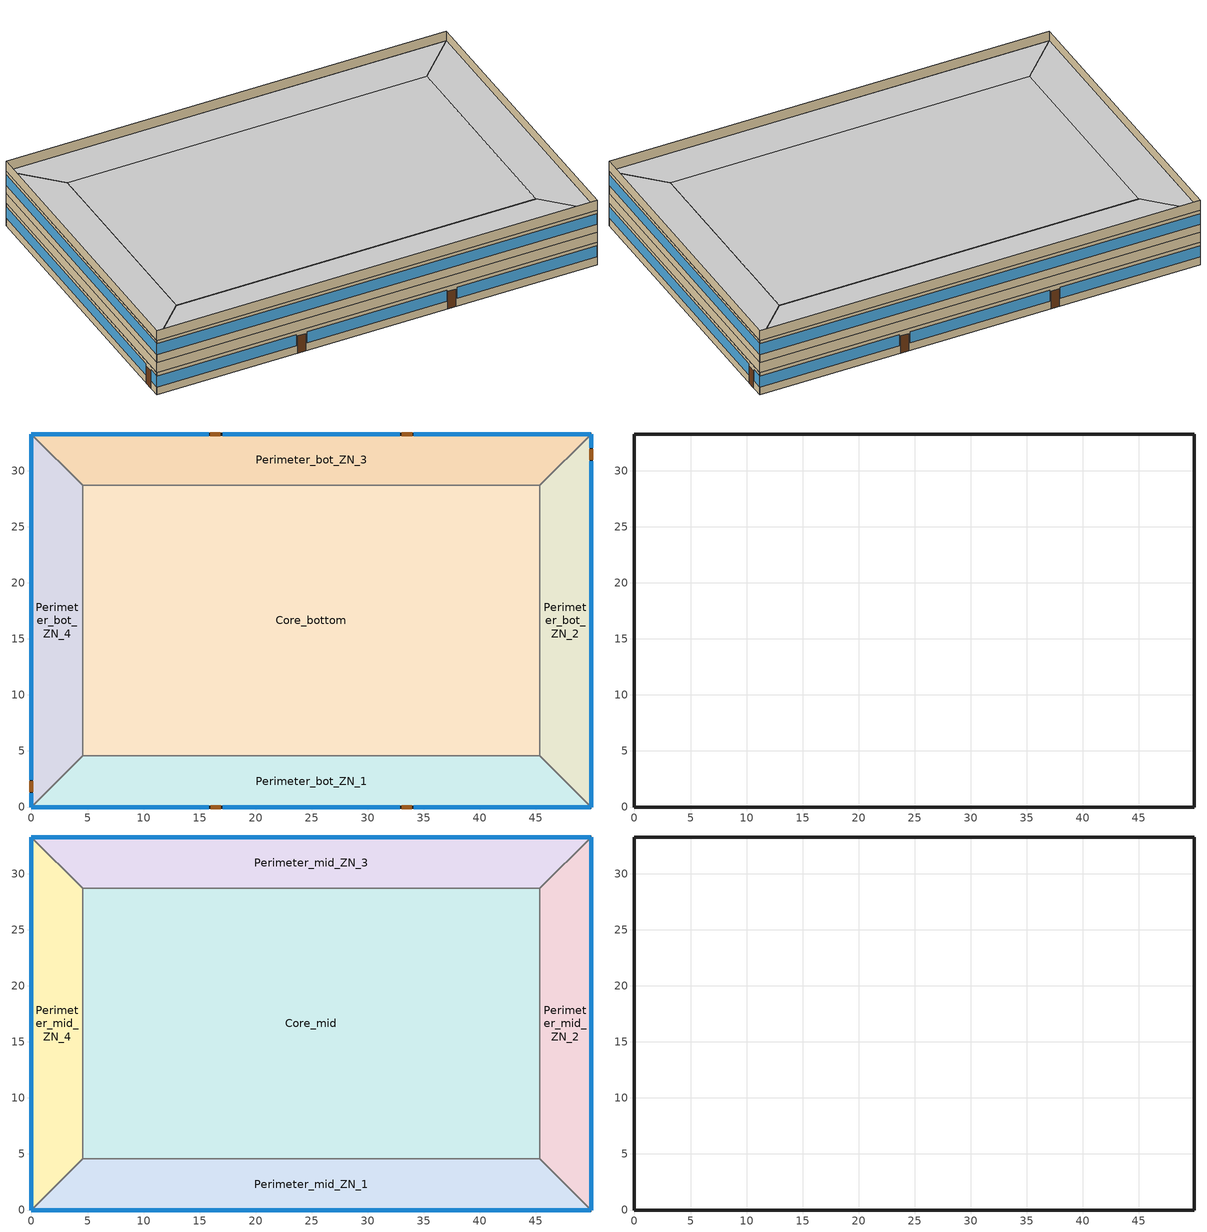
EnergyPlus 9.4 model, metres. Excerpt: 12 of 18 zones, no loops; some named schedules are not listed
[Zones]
Perimeter_bot_ZN_1
 floor ground (ext_slab_8in_with_carpet): 0,0 4.57,4.57 45.34,4.57 49.91,0 z0
 wall outside (nonres_ext_wall_rad): 0,0 49.91,0 z0:2.74
 wall to Perimeter_bot_ZN_2 (int_wall): 49.91,0 45.34,4.57 z0:2.74
 window (Window_U_0.51_SHGC_0.25): 0,0 15.82,0 / 17.04,0 32.87,0 / 34.09,0 49.91,0 z0.95:2.33
 door (Swinging Door_con): 15.98,0 16.9,0 / 33.01,0 33.93,0 z0:2.13
 ceiling to FirstFloor_Plenum (DropCeiling): 49.91,0 45.34,4.57 4.57,4.57 0,0 z2.74
Perimeter_bot_ZN_2
 floor ground (ext_slab_8in_with_carpet): 49.91,0 45.34,4.57 45.34,28.7 49.91,33.27 z0
 wall outside (nonres_ext_wall_rad): 49.91,0 49.91,33.27 z0:2.74
 wall to Perimeter_bot_ZN_3 (int_wall): 49.91,33.27 45.34,28.7 z0:2.74
 window (Window_U_0.51_SHGC_0.25): 49.91,0 49.91,30.84 / 49.91,32.05 49.91,33.27 z0.97:2.33
 door (Swinging Door_con): 49.91,30.99 49.91,31.9 z0:2.13
 ceiling to FirstFloor_Plenum (DropCeiling): 49.91,33.27 45.34,28.7 45.34,4.57 49.91,0 z2.74
Perimeter_bot_ZN_3
 floor ground (ext_slab_8in_with_carpet): 49.91,33.27 45.34,28.7 4.57,28.7 0,33.27 z0
 wall outside (nonres_ext_wall_rad): 49.91,33.27 0,33.27 z0:2.74
 wall to Perimeter_bot_ZN_4 (int_wall): 0,33.27 4.57,28.7 z0:2.74
 window (Window_U_0.51_SHGC_0.25): 49.91,33.27 34.09,33.27 / 32.87,33.27 17.04,33.27 / 15.82,33.27 0,33.27 z0.95:2.33
 door (Swinging Door_con): 33.94,33.27 33.03,33.27 / 16.84,33.27 15.93,33.27 z0:2.13
 ceiling to FirstFloor_Plenum (DropCeiling): 0,33.27 4.57,28.7 45.34,28.7 49.91,33.27 z2.74
Perimeter_bot_ZN_4
 floor ground (ext_slab_8in_with_carpet): 0,33.27 4.57,28.7 4.57,4.57 0,0 z0
 wall outside (nonres_ext_wall_rad): 0,33.27 0,0 z0:2.74
 wall to Perimeter_bot_ZN_1 (int_wall): 0,0 4.57,4.57 z0:2.74
 window (Window_U_0.51_SHGC_0.25): 0,33.27 0,2.44 / 0,1.22 0,0 z0.97:2.33
 door (Swinging Door_con): 0,2.28 0,1.37 z0:2.13
 ceiling to FirstFloor_Plenum (DropCeiling): 0,0 4.57,4.57 4.57,28.7 0,33.27 z2.74
Core_bottom
 floor ground (ext_slab_8in_with_carpet_rad): 45.34,28.7 45.34,4.57 4.57,4.57 4.57,28.7 z0
 wall to Perimeter_bot_ZN_1 (int_wall): 4.57,4.57 45.34,4.57 z0:2.74
 wall to Perimeter_bot_ZN_2 (int_wall): 45.34,4.57 45.34,28.7 z0:2.74
 wall to Perimeter_bot_ZN_3 (int_wall): 45.34,28.7 4.57,28.7 z0:2.74
 wall to Perimeter_bot_ZN_4 (int_wall): 4.57,28.7 4.57,4.57 z0:2.74
 ceiling to FirstFloor_Plenum (DropCeiling): 4.57,28.7 4.57,4.57 45.34,4.57 45.34,28.7 z2.74
FirstFloor_Plenum
 wall outside (nonres_ext_wall): 49.91,33.27 0,33.27 0,0 49.91,0 49.91,33.27 z2.74:3.96
Perimeter_mid_ZN_1
 floor to FirstFloor_Plenum (int_slab_floor): 0,0 4.57,4.57 45.34,4.57 49.91,0 z3.96
 wall outside (nonres_ext_wall_rad): 0,0 49.91,0 z3.96:6.71
 wall to Perimeter_mid_ZN_2 (int_wall): 49.91,0 45.34,4.57 z3.96:6.71
 window (Window_U_0.51_SHGC_0.25): 0,0 49.91,0 z4.98:6.29
 ceiling to MidFloor_Plenum (DropCeiling): 49.91,0 45.34,4.57 4.57,4.57 0,0 z6.71
Perimeter_mid_ZN_2
 floor to FirstFloor_Plenum (int_slab_floor): 49.91,0 45.34,4.57 45.34,28.7 49.91,33.27 z3.96
 wall outside (nonres_ext_wall_rad): 49.91,0 49.91,33.27 z3.96:6.71
 wall to Perimeter_mid_ZN_3 (int_wall): 49.91,33.27 45.34,28.7 z3.96:6.71
 window (Window_U_0.51_SHGC_0.25): 49.91,0 49.91,33.27 z4.98:6.29
 ceiling to MidFloor_Plenum (DropCeiling): 49.91,33.27 45.34,28.7 45.34,4.57 49.91,0 z6.71
Perimeter_mid_ZN_3
 floor to FirstFloor_Plenum (int_slab_floor): 49.91,33.27 45.34,28.7 4.57,28.7 0,33.27 z3.96
 wall outside (nonres_ext_wall_rad): 49.91,33.27 0,33.27 z3.96:6.71
 wall to Perimeter_mid_ZN_4 (int_wall): 0,33.27 4.57,28.7 z3.96:6.71
 window (Window_U_0.51_SHGC_0.25): 49.91,33.27 0,33.27 z4.98:6.29
 ceiling to MidFloor_Plenum (DropCeiling): 0,33.27 4.57,28.7 45.34,28.7 49.91,33.27 z6.71
Perimeter_mid_ZN_4
 floor to FirstFloor_Plenum (int_slab_floor): 0,33.27 4.57,28.7 4.57,4.57 0,0 z3.96
 wall outside (nonres_ext_wall_rad): 0,33.27 0,0 z3.96:6.71
 wall to Perimeter_mid_ZN_1 (int_wall): 0,0 4.57,4.57 z3.96:6.71
 window (Window_U_0.51_SHGC_0.25): 0,33.27 0,0 z4.98:6.29
 ceiling to MidFloor_Plenum (DropCeiling): 0,0 4.57,4.57 4.57,28.7 0,33.27 z6.71
Core_mid
 floor to FirstFloor_Plenum (int_slab_floor_rad): 45.34,28.7 45.34,4.57 4.57,4.57 4.57,28.7 z3.96
 wall to Perimeter_mid_ZN_3 (int_wall): 45.34,28.7 4.57,28.7 z3.96:6.71
 wall to Perimeter_mid_ZN_2 (int_wall): 45.34,4.57 45.34,28.7 z3.96:6.71
 wall to Perimeter_mid_ZN_1 (int_wall): 4.57,4.57 45.34,4.57 z3.96:6.71
 wall to Perimeter_mid_ZN_4 (int_wall): 4.57,28.7 4.57,4.57 z3.96:6.71
 ceiling to MidFloor_Plenum (DropCeiling): 4.57,28.7 4.57,4.57 45.34,4.57 45.34,28.7 z6.71
MidFloor_Plenum
 wall outside (nonres_ext_wall): 49.91,33.27 0,33.27 0,0 49.91,0 49.91,33.27 z6.71:7.92
[Building]
Medium Office: North Axis {deg}=0; Terrain=City; Loads Convergence Tolerance Value {W}=0.04; Temperature Convergence Tolerance Value {deltaC}=0.2; Solar Distribution=FullInteriorAndExterior; Maximum Number of Warmup Days=40; Minimum Number of Warmup Days=6
[Site:Location]
Atlanta-Hartsfield.Jackson.Intl.AP_GA_USA WMO=722190: Latitude {deg}=33.64; Longitude {deg}=-84.43; Time Zone {hr}=-5; Elevation {m}=313
[SizingPeriod:DesignDay] Day of Month=21; Dry-Bulb Temperature Range Modifier Type=DefaultMultipliers; Humidity Condition Type=Wetbulb; Barometric Pressure {Pa}=97621; Rain Indicator=No; Snow Indicator=No; Daylight Saving Time Indicator=No
Name | Month | Day Type | Maximum Dry-Bulb Temperature {C} | Daily Dry-Bulb Temperature Range {deltaC} | Wetbulb or DewPoint at Maximum Dry-Bulb {C} | Wind Speed {m/s} | Wind Direction {deg} | Solar Model Indicator | Sky Clearness | ASHRAE Clear Sky Optical Depth for Beam Irradiance (taub) | ASHRAE Clear Sky Optical Depth for Diffuse Irradiance (taud)
Atlanta-Hartsfield.Jackson.Intl.AP_GA_USA Ann Htg 99.6% Condns DB | 1 | WinterDesignDay | -6.3 | 0 | -6.3 | 5.3 | 320 | ASHRAEClearSky | 0
Atlanta-Hartsfield.Jackson.Intl.AP_GA_USA Ann Clg .4% Condns DB=>MWB | 7 | SummerDesignDay | 34.4 | 9.5 | 23.5 | 4 | 300 | ASHRAETau |  | 0.556 | 1.779
[Site:GroundTemperature:BuildingSurface]
20.52, 20.52, 20.65, 20.74, 20.84, 23.05, 23.45, 23.54, 23.52, 21.25, 20.85, 20.67
[Site:WaterMainsTemperature]
Calculation Method=Correlation; Annual Average Outdoor Air Temperature {C}=16.6; Maximum Difference In Monthly Average Outdoor Air Temperatures {deltaC}=22.5
[Material]
Name | Roughness | Thickness {m} | Conductivity {W/m-K} | Density {kg/m3} | Specific Heat {J/kg-K} | Thermal Absorptance | Solar Absorptance | Visible Absorptance
Std Wood 6inch | MediumSmooth | 0.15 | 0.12 | 540 | 1210 | 0.9 | 0.7 | 0.7
AC02 Acoustic Ceiling | MediumSmooth | 0.0127 | 0.057 | 288 | 1339 | 0.9 | 0.7 | 0.2
F07 25mm stucco | Smooth | 0.0254 | 0.72 | 1856 | 840 | 0.9 | 0.7 | 0.7
G01 13mm gypsum board | Smooth | 0.0127 | 0.16 | 800 | 1090 | 0.9 | 0.7 | 0.5
G01 16mm gypsum board | MediumSmooth | 0.0159 | 0.16 | 800 | 1090
100mm Normalweight concrete floor | MediumRough | 0.1016 | 2.31 | 2322 | 832
200mm Normalweight concrete floor | MediumRough | 0.2032 | 2.31 | 2322 | 832
70mm Normalweight concrete floor | MediumRough | 0.07 | 2.31 | 2322 | 832
30mm Normalweight concrete floor | MediumRough | 0.03 | 2.31 | 2322 | 832
170mm Normalweight concrete floor | MediumRough | 0.17 | 2.31 | 2322 | 832
[Material:NoMass] Thermal Absorptance=0.9; Solar Absorptance=0.7
Name | Roughness | Thermal Resistance {m2-K/W} | Visible Absorptance
Opaque Door panel_con | MediumRough | 0.475964 | 0.7
CP02 CARPET PAD | VeryRough | 0.21648 | 0.8
Nonres_Exterior_Wall_Insulation | MediumSmooth | 1.90342 | 0.7
[WindowMaterial:Glazing] Optical Data Type=SpectralAverage; Infrared Transmittance at Normal Incidence=0; Front Side Infrared Hemispherical Emissivity=0.84
Name | Thickness {m} | Solar Transmittance at Normal Incidence | Front Side Solar Reflectance at Normal Incidence | Back Side Solar Reflectance at Normal Incidence | Visible Transmittance at Normal Incidence | Front Side Visible Reflectance at Normal Incidence | Back Side Visible Reflectance at Normal Incidence | Back Side Infrared Hemispherical Emissivity | Conductivity {W/m-K}
Glass_102_LayerAvg | 0.003048 | 0.833848 | 0.0747638 | 0.0748545 | 0.89926 | 0.082563 | 0.082564 | 0.84 | 1
Glass_1576_LayerAvg | 0.003058 | 0.167637 | 0.303469 | 0.182556 | 0.341994 | 0.128888 | 0.128077 | 0.868 | 0.846
[WindowMaterial:Gas]
Gap_1_W_0_0090: Gas Type=Air; Thickness {m}=0.009
[MaterialProperty:PhaseChangeHysteresis]
G01 16mm gypsum board: Latent Heat during the Entire Phase Change Process {J/kg}=10000; Liquid State Thermal Conductivity {W/m-K}=1.5; Liquid State Density {kg/m3}=2200; Liquid State Specific Heat {J/kg-K}=2000; High Temperature Difference of Melting Curve {deltaC}=1; Peak Melting Temperature {C}=21; Low Temperature Difference of Melting Curve {deltaC}=1; Solid State Thermal Conductivity {W/m-K}=1.8; Solid State Density {kg/m3}=2300; Solid State Specific Heat {J/kg-K}=2000; High Temperature Difference of Freezing Curve {deltaC}=1; Peak Freezing Temperature {C}=18; Low Temperature Difference of Freezing Curve {deltaC}=1
[Construction]
Swinging Door_con: Opaque Door panel_con
InteriorFurnishings: Std Wood 6inch
int_wall: G01 13mm gypsum board, G01 13mm gypsum board
ext_slab_8in_with_carpet: 200mm Normalweight concrete floor, CP02 CARPET PAD
int_slab_floor: 100mm Normalweight concrete floor, CP02 CARPET PAD
nonres_ext_wall: F07 25mm stucco, G01 16mm gypsum board, Nonres_Exterior_Wall_Insulation, G01 16mm gypsum board
Window_U_0.51_SHGC_0.25: Glass_1576_LayerAvg, Gap_1_W_0_0090, Glass_102_LayerAvg
DropCeiling: AC02 Acoustic Ceiling
[Construction:InternalSource]
int_slab_floor_rad: 1, 1, 1, 0.1524, 0, 70mm Normalweight concrete floor, 30mm Normalweight concrete floor, CP02 CARPET PAD
ext_slab_8in_with_carpet_rad: 1, 1, 1, 0.1524, 0, 170mm Normalweight concrete floor, 30mm Normalweight concrete floor, CP02 CARPET PAD
nonres_ext_wall_rad: 2, 2, 1, 0.1524, 0, F07 25mm stucco, G01 16mm gypsum board, G01 16mm gypsum board
[Zone] Type=1; Multiplier=1; Volume {m3}=autocalculate; Floor Area {m2}=autocalculate
Name | Ceiling Height {m} | Part of Total Floor Area
Core_bottom; Core_mid; Perimeter_bot_ZN_3; Perimeter_bot_ZN_2; Perimeter_bot_ZN_1; Perimeter_bot_ZN_4; Perimeter_mid_ZN_3; Perimeter_mid_ZN_2; Perimeter_mid_ZN_1; Perimeter_mid_ZN_4 | 2.7432 | YES
MidFloor_Plenum; FirstFloor_Plenum | 1.2192 | No
[InternalMass] Construction=InteriorFurnishings
Name | Zone or ZoneList | Surface Area {m2}
Core_bottom_InternalMass_1 | Core_bottom | 1967.08
Core_mid_InternalMass_1 | Core_mid | 1967.08
Perimeter_bot_ZN_3_InternalMass_1 | Perimeter_bot_ZN_3 | 414.675
Perimeter_bot_ZN_2_InternalMass_1 | Perimeter_bot_ZN_2 | 262.5073
Perimeter_bot_ZN_1_InternalMass_1 | Perimeter_bot_ZN_1 | 414.6723
Perimeter_bot_ZN_4_InternalMass_1 | Perimeter_bot_ZN_4 | 262.5056
Perimeter_mid_ZN_3_InternalMass_1 | Perimeter_mid_ZN_3 | 414.675
Perimeter_mid_ZN_2_InternalMass_1 | Perimeter_mid_ZN_2 | 262.5073
Perimeter_mid_ZN_1_InternalMass_1 | Perimeter_mid_ZN_1 | 414.6723
Perimeter_mid_ZN_4_InternalMass_1 | Perimeter_mid_ZN_4 | 262.5056
[People] Number of People Schedule=BLDG_OCC_SCH; Number of People Calculation Method=Area/Person; Zone Floor Area per Person {m2/person}=18.5788; Fraction Radiant=0.3; Sensible Heat Fraction=AUTOCALCULATE; Activity Level Schedule=ACTIVITY_SCH; Enable ASHRAE 55 Comfort Warnings=No; Mean Radiant Temperature Calculation Type=ZoneAveraged; Work Efficiency Schedule=WORK_EFF_SCH; Clothing Insulation Calculation Method=ClothingInsulationSchedule; Clothing Insulation Schedule=CLOTHING_SCH; Air Velocity Schedule=AIR_VELO_SCH; Thermal Comfort Model 1 Type=FANGER
Name | Zone or ZoneList
Core_bottom | Core_bottom
Core_mid | Core_mid
Perimeter_bot_ZN_3 | Perimeter_bot_ZN_3
Perimeter_bot_ZN_2 | Perimeter_bot_ZN_2
Perimeter_bot_ZN_1 | Perimeter_bot_ZN_1
Perimeter_bot_ZN_4 | Perimeter_bot_ZN_4
Perimeter_mid_ZN_3 | Perimeter_mid_ZN_3
Perimeter_mid_ZN_2 | Perimeter_mid_ZN_2
Perimeter_mid_ZN_1 | Perimeter_mid_ZN_1
Perimeter_mid_ZN_4 | Perimeter_mid_ZN_4
[Lights] Schedule=BLDG_LIGHT_SCH; Design Level Calculation Method=Watts/Area; Watts per Zone Floor Area {W/m2}=8.50349; Return Air Fraction=0; Fraction Radiant=0.7; Fraction Visible=0.2; Fraction Replaceable=1; Return Air Fraction Calculated from Plenum Temperature=No
Name | Zone or ZoneList
Core_bottom_Lights | Core_bottom
Core_mid_Lights | Core_mid
Perimeter_bot_ZN_3_Lights | Perimeter_bot_ZN_3
Perimeter_bot_ZN_2_Lights | Perimeter_bot_ZN_2
Perimeter_bot_ZN_1_Lights | Perimeter_bot_ZN_1
Perimeter_bot_ZN_4_Lights | Perimeter_bot_ZN_4
Perimeter_mid_ZN_3_Lights | Perimeter_mid_ZN_3
Perimeter_mid_ZN_2_Lights | Perimeter_mid_ZN_2
Perimeter_mid_ZN_1_Lights | Perimeter_mid_ZN_1
Perimeter_mid_ZN_4_Lights | Perimeter_mid_ZN_4
[ElectricEquipment] Design Level Calculation Method=EquipmentLevel; Fraction Latent=0; Fraction Radiant=0.5; Fraction Lost=0
Name | Zone or ZoneList | Schedule | Design Level {W}
Core_bottom_MiscPlug_Equip | Core_bottom | BLDG_EQUIP_SCH | 7937.16
Core_mid_MiscPlug_Equip | Core_mid | BLDG_EQUIP_SCH | 7937.16
Perimeter_bot_ZN_3_MiscPlug_Equip | Perimeter_bot_ZN_3 | BLDG_EQUIP_SCH | 1673.21
Perimeter_bot_ZN_2_MiscPlug_Equip | Perimeter_bot_ZN_2 | BLDG_EQUIP_SCH | 1059.22
Perimeter_bot_ZN_1_MiscPlug_Equip | Perimeter_bot_ZN_1 | BLDG_EQUIP_SCH | 1673.2
Perimeter_bot_ZN_4_MiscPlug_Equip | Perimeter_bot_ZN_4 | BLDG_EQUIP_SCH | 1059.21
Perimeter_mid_ZN_3_MiscPlug_Equip | Perimeter_mid_ZN_3 | BLDG_EQUIP_SCH | 1673.21
Perimeter_mid_ZN_2_MiscPlug_Equip | Perimeter_mid_ZN_2 | BLDG_EQUIP_SCH | 1059.22
Perimeter_mid_ZN_1_MiscPlug_Equip | Perimeter_mid_ZN_1 | BLDG_EQUIP_SCH | 1673.2
Perimeter_mid_ZN_4_MiscPlug_Equip | Perimeter_mid_ZN_4 | BLDG_EQUIP_SCH | 1059.21
Core_bottom_Elevators_Equip | Core_bottom | BLDG_ELEVATORS | 32109.9
Elevators_Lights_Fan | Core_bottom | ELEV_LIGHT_FAN_SCH_ADD_DF | 125
[Daylighting:Controls] Daylighting Method=SplitFlux; Lighting Control Type=Stepped; Minimum Input Power Fraction for Continuous or ContinuousOff Dimming Control=0.3; Minimum Light Output Fraction for Continuous or ContinuousOff Dimming Control=0.2; Number of Stepped Control Steps=3; Probability Lighting will be Reset When Needed in Manual Stepped Control=1; Maximum Allowable Discomfort Glare Index=22; Fraction of Zone Controlled by Reference Point 1=0.3835; Illuminance Setpoint at Reference Point 1 {lux}=375; Fraction of Zone Controlled by Reference Point 2=0.1395; Illuminance Setpoint at Reference Point 2 {lux}=375
Name | Zone | Glare Calculation Daylighting Reference Point | Glare Calculation Azimuth Angle of View Direction Clockwise from Zone y-Axis {deg} | Daylighting Reference Point 1 | Daylighting Reference Point 2
Perimeter_bot_ZN_1_DaylCtrl | Perimeter_bot_ZN_1 | Perimeter_bot_ZN_1_DaylRefPt1 | 180 | Perimeter_bot_ZN_1_DaylRefPt1 | Perimeter_bot_ZN_1_DaylRefPt2
Perimeter_bot_ZN_2_DaylCtrl | Perimeter_bot_ZN_2 | Perimeter_bot_ZN_2_DaylRefPt1 | 90 | Perimeter_bot_ZN_2_DaylRefPt1 | Perimeter_bot_ZN_2_DaylRefPt2
Perimeter_bot_ZN_3_DaylCtrl | Perimeter_bot_ZN_3 | Perimeter_bot_ZN_3_DaylRefPt1 | 0 | Perimeter_bot_ZN_3_DaylRefPt1 | Perimeter_bot_ZN_3_DaylRefPt2
Perimeter_bot_ZN_4_DaylCtrl | Perimeter_bot_ZN_4 | Perimeter_bot_ZN_4_DaylRefPt1 | 270 | Perimeter_bot_ZN_4_DaylRefPt1 | Perimeter_bot_ZN_4_DaylRefPt2
Perimeter_mid_ZN_1_DaylCtrl | Perimeter_mid_ZN_1 | Perimeter_mid_ZN_1_DaylRefPt1 | 180 | Perimeter_mid_ZN_1_DaylRefPt1 | Perimeter_mid_ZN_1_DaylRefPt2
Perimeter_mid_ZN_2_DaylCtrl | Perimeter_mid_ZN_2 | Perimeter_mid_ZN_2_DaylRefPt1 | 90 | Perimeter_mid_ZN_2_DaylRefPt1 | Perimeter_mid_ZN_2_DaylRefPt2
Perimeter_mid_ZN_3_DaylCtrl | Perimeter_mid_ZN_3 | Perimeter_mid_ZN_3_DaylRefPt1 | 0 | Perimeter_mid_ZN_3_DaylRefPt1 | Perimeter_mid_ZN_3_DaylRefPt2
Perimeter_mid_ZN_4_DaylCtrl | Perimeter_mid_ZN_4 | Perimeter_mid_ZN_4_DaylRefPt1 | 270 | Perimeter_mid_ZN_4_DaylRefPt1 | Perimeter_mid_ZN_4_DaylRefPt2
[ZoneInfiltration:DesignFlowRate] Temperature Term Coefficient=0; Velocity Squared Term Coefficient=0
Name | Zone or ZoneList | Schedule | Design Flow Rate Calculation Method | Design Flow Rate {m3/s} | Flow per Exterior Surface Area {m3/s-m2} | Constant Term Coefficient | Velocity Term Coefficient
Perimeter_bot_ZN_3_Infiltration | Perimeter_bot_ZN_3 | INFIL_SCH_PNNL | Flow/ExteriorArea | 0 | 0.00056896 | 0 | 0.224
Perimeter_bot_ZN_2_Infiltration | Perimeter_bot_ZN_2 | INFIL_SCH_PNNL | Flow/ExteriorArea | 0 | 0.00056896 | 0 | 0.224
Perimeter_bot_ZN_1_Infiltration | Perimeter_bot_ZN_1 | INFIL_SCH_PNNL | Flow/ExteriorArea | 0 | 0.00056896 | 0 | 0.224
Perimeter_bot_ZN_1_Door_Infiltration | Perimeter_bot_ZN_1 | INFIL_Door_Opening_SCH | Flow/Zone | 0.67866 |  | 1 | 0
Perimeter_bot_ZN_4_Infiltration | Perimeter_bot_ZN_4 | INFIL_SCH_PNNL | Flow/ExteriorArea | 0 | 0.00056896 | 0 | 0.224
Perimeter_mid_ZN_3_Infiltration | Perimeter_mid_ZN_3 | INFIL_SCH_PNNL | Flow/ExteriorArea | 0 | 0.00056896 | 0 | 0.224
Perimeter_mid_ZN_2_Infiltration | Perimeter_mid_ZN_2 | INFIL_SCH_PNNL | Flow/ExteriorArea | 0 | 0.00056896 | 0 | 0.224
Perimeter_mid_ZN_1_Infiltration | Perimeter_mid_ZN_1 | INFIL_SCH_PNNL | Flow/ExteriorArea | 0 | 0.00056896 | 0 | 0.224
Perimeter_mid_ZN_4_Infiltration | Perimeter_mid_ZN_4 | INFIL_SCH_PNNL | Flow/ExteriorArea | 0 | 0.00056896 | 0 | 0.224
FirstFloor_Plenum_Infiltration | FirstFloor_Plenum | INFIL_SCH_PNNL | Flow/ExteriorArea | 0 | 0.00056896 | 0 | 0.224
MidFloor_Plenum_Infiltration | MidFloor_Plenum | INFIL_SCH_PNNL | Flow/ExteriorArea | 0 | 0.00056896 | 0 | 0.224
[Exterior:Lights] Control Option=AstronomicalClock
Name | Schedule | Design Level {W}
Exterior_Lights_a | Exterior_lighting_schedule_a | 519.2
Exterior_Lights_b | Exterior_lighting_schedule_b_2016 | 375.7
Exterior_Lights_c | Exterior_lighting_schedule_c_2016 | 4341.6
[AvailabilityManager:Scheduled]
DOAS Availability: Schedule=FanAvailSched
[Schedule:Compact]
BLDG_LIGHT_SCH: Through: 12/31, For: Weekdays, Until: 5:00, 0.05, Until: 6:00, 0.1, Until: 7:00, 0.0862326, Until: 8:00, 0.258698, Until: 17:00, 0.776093, Until: 18:00, 0.431163, Until: 20:00, 0.258698, Until: 22:00, 0.172465, Until: 23:00, 0.0862326, Until: 24:00, 0.0431163, For: SummerDesignDay, Until: 24:00, 1, For: Saturday, Until: 6:00, 0.05, Until: 8:00, 0.0862326, Until: 12:00, 0.258698, Until: 17:00, 0.129349, Until: 19:00, 0.0431163, Until: 24:00, 0.05, For: WinterDesignDay, Until: 24:00, 0, For: Sunday Holidays AllOtherDays, Until: 6:00, 0.05, Until: 18:00, 0.0431163, Until: 24:00, 0.05
BLDG_OCC_SCH: Through: 12/31, For: Weekdays, Until: 06:00, 0, Until: 07:00, 0.1, Until: 08:00, 0.2, Until: 12:00, 0.95, Until: 13:00, 0.5, Until: 17:00, 0.95, Until: 18:00, 0.3, Until: 22:00, 0.1, Until: 24:00, 0.05, For: SummerDesignDay, Until: 06:00, 1e-09, Until: 22:00, 1, Until: 24:00, 0.05, For: Saturday, Until: 06:00, 0, Until: 08:00, 0.1, Until: 12:00, 0.3, Until: 17:00, 0.1, Until: 19:00, 0.05, Until: 24:00, 0, For: WinterDesignDay, Until: 24:00, 0, For:Sunday Holidays AllOtherDays, Until: 06:00, 0, Until: 18:00, 0.05, Until: 24:00, 0
ACTIVITY_SCH: Through: 12/31, For: AllDays, Until: 24:00, 120
WORK_EFF_SCH: Through: 12/31, For: AllDays, Until: 24:00, 0
AIR_VELO_SCH: Through: 12/31, For: AllDays, Until: 24:00, 0.2
CLOTHING_SCH: Through: 04/30, For: AllDays, Until: 24:00, 1, Through: 09/30, For: AllDays, Until: 24:00, 0.5, Through: 12/31, For: AllDays, Until: 24:00, 1
